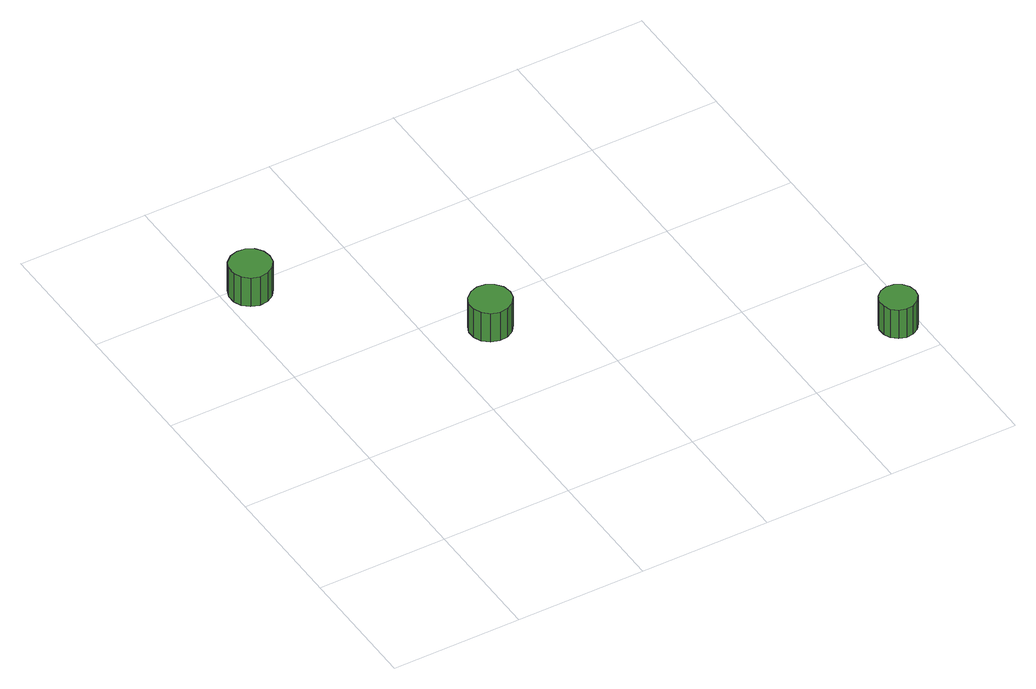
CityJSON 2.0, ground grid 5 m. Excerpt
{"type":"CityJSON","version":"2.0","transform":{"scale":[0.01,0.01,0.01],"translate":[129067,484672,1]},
"CityObjects":{
"tree1":{"type":"SolitaryVegetationObject","attributes":{"function":"something"},"geometry":[{"type":"MultiSurface","lod":"1","boundaries":[[[0,1,2,3,4,5,6,7,8,9,10,11,12,13,14]],[[15,16,17,18,19,20,21,22,23,24,25,26,27,28,29]],[[0,29,28,1]],[[1,28,27,2]],[[2,27,26,3]],[[3,26,25,4]],[[4,25,24,5]],[[5,24,23,6]],[[6,23,22,7]],[[7,22,21,8]],[[8,21,20,9]],[[9,20,19,10]],[[10,19,18,11]],[[11,18,17,12]],[[12,17,16,13]],[[13,16,15,14]],[[14,15,29,0]]]}]},
"tree2":{"type":"SolitaryVegetationObject","attributes":{"function":"something"},"geometry":[{"type":"MultiSurface","lod":"1","boundaries":[[[30,31,32,33,34,35,36,37,38,39,40,41,42,43,44]],[[45,46,47,48,49,50,51,52,53,54,55,56,57,58,59]],[[30,59,58,31]],[[31,58,57,32]],[[32,57,56,33]],[[33,56,55,34]],[[34,55,54,35]],[[35,54,53,36]],[[36,53,52,37]],[[37,52,51,38]],[[38,51,50,39]],[[39,50,49,40]],[[40,49,48,41]],[[41,48,47,42]],[[42,47,46,43]],[[43,46,45,44]],[[44,45,59,30]]]}]},
"tree3":{"type":"SolitaryVegetationObject","attributes":{"function":"something"},"geometry":[{"type":"MultiSurface","lod":"1","boundaries":[[[60,61,62,63,64,65,66,67,68,69,70,71,72,73,74]],[[75,76,77,78,79,80,81,82,83,84,85,86,87,88,89]],[[60,89,88,61]],[[61,88,87,62]],[[62,87,86,63]],[[63,86,85,64]],[[64,85,84,65]],[[65,84,83,66]],[[66,83,82,67]],[[67,82,81,68]],[[68,81,80,69]],[[69,80,79,70]],[[70,79,78,71]],[[71,78,77,72]],[[72,77,76,73]],[[73,76,75,74]],[[74,75,89,60]]]}]}
},
"vertices":[
[178,1460,147],[172,1492,147],[152,1519,147],[124,1535,147],[91,1538,147],[60,1528,147],[35,1506,147],[22,1476,147],[22,1443,147],[35,1413,147],[60,1391,147],[91,1381,147],[124,1385,147],[152,1401,147],[172,1428,147],[172,1428,18],[152,1401,18],[124,1385,18],[91,1381,18],[60,1391,18],[35,1413,18],[22,1443,18],[22,1476,18],[35,1506,18],[60,1528,18],[91,1538,18],[124,1535,18],[152,1519,18],[172,1492,18],[178,1460,18],
[795,878,140],[789,910,140],[769,937,140],[741,953,140],[708,957,140],[677,946,140],[652,924,140],[639,894,140],[639,862,140],[652,832,140],[677,810,140],[708,800,140],[741,803,140],[769,819,140],[789,846,140],[789,846,11],[769,819,11],[741,803,11],[708,800,11],[677,810,11],[652,832,11],[639,862,11],[639,894,11],[652,924,11],[677,946,11],[708,957,11],[741,953,11],[769,937,11],[789,910,11],[795,878,11],
[1995,160,141],[1989,188,141],[1972,211,141],[1947,226,141],[1918,229,141],[1891,220,141],[1869,200,141],[1858,174,141],[1858,145,141],[1869,119,141],[1891,100,141],[1918,91,141],[1947,94,141],[1972,108,141],[1989,131,141],[1989,131,12],[1972,108,12],[1947,94,12],[1918,91,12],[1891,100,12],[1869,119,12],[1858,145,12],[1858,174,12],[1869,200,12],[1891,220,12],[1918,229,12],[1947,226,12],[1972,211,12],[1989,188,12],[1995,160,12]
]}
